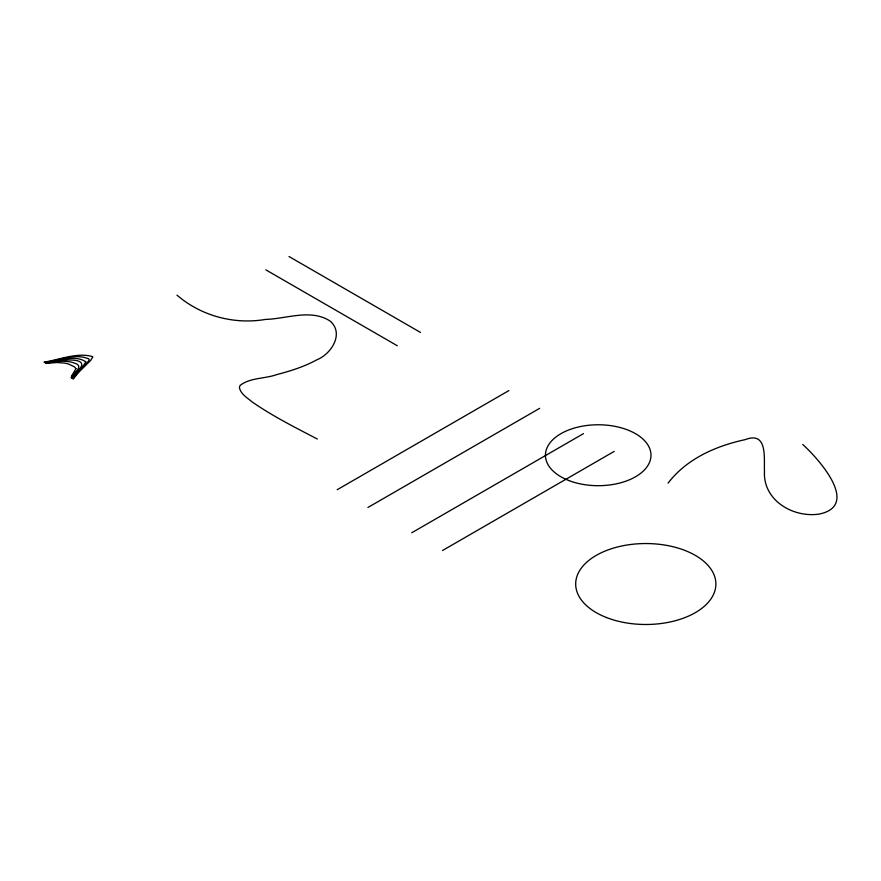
<?xml version="1.0" encoding="UTF-8"?>
<svg xmlns="http://www.w3.org/2000/svg" width="881" height="881" viewBox="0 0 881 881"><rect width="100%" height="100%" fill="white"/><g stroke="black" fill="none" stroke-linecap="round" stroke-linejoin="round"><path stroke-width="1.32" d="M668.073 483.129C686.784 458.66 715.923 445.962 745.26 439.619C767.88 430.941 763.86 458.098 764.477 471.423C762.836 500.353 793.197 518.061 819.253 514.064C861.023 505.474 817.755 457.999 802.745 444.465M337.181 489.726L508.899 390.58M367.928 507.478L539.657 408.332M411.746 532.774L583.475 433.628M442.493 550.526L614.222 451.38M317.325 439.024C295.223 427.494 272.835 416.261 252.296 402.044C247.495 397.959 240.788 394.303 239.401 387.629L240.039 385.449C250.325 377.464 264.895 378.885 276.854 374.579C290.642 370.967 304.385 366.65 316.929 359.767C331.124 354.107 344.317 333.899 330.419 321.279C311.246 308.427 286.545 318.867 265.467 319.429C234.071 324.748 201.187 315.982 176.971 295.135M288.99 256.514L420.468 332.423M265.864 269.861L397.342 345.77M92.659 357.113L90.644 360.461L79.378 371.595A160.738 92.802 0 0 0 73.31 379.028L72.815 378.731L76.735 373.687L88.651 361.001L89.168 359.107C75.469 352.774 58.752 360.527 44.557 362.421L44.05 362.135C59.732 359.712 76.702 352.235 92.406 356.53L92.659 357.113M85.754 361.761L84.014 364.8L72.308 378.445L71.802 378.158A169.648 97.945 0 0 1 75.92 372.762C97.406 354.085 52.926 360.725 45.559 363.005L45.052 362.708C57.706 361.309 74.555 354.25 85.754 361.761M75.942 368.61L73.861 372.3A133.009 76.79 0 0 0 71.658 375.956L71.306 377.872C72.022 373.522 82.605 368.346 77.407 364.349C67.727 359.426 56.252 361.364 46.054 363.291L56.946 362.531L64.566 363.071A19.393 11.2 0 0 1 68.795 364.139L74.489 366.87L75.942 368.61M568.641 480.464A52.772 30.461 0 0 0 650.85 457.404A52.772 30.461 0 0 0 575.139 427.836A52.772 30.461 0 0 0 568.641 480.464M606.502 617.537A70.095 40.471 0 0 0 715.702 586.889A70.095 40.471 0 0 0 615.125 547.619A70.095 40.471 0 0 0 606.502 617.537"/></g></svg>
